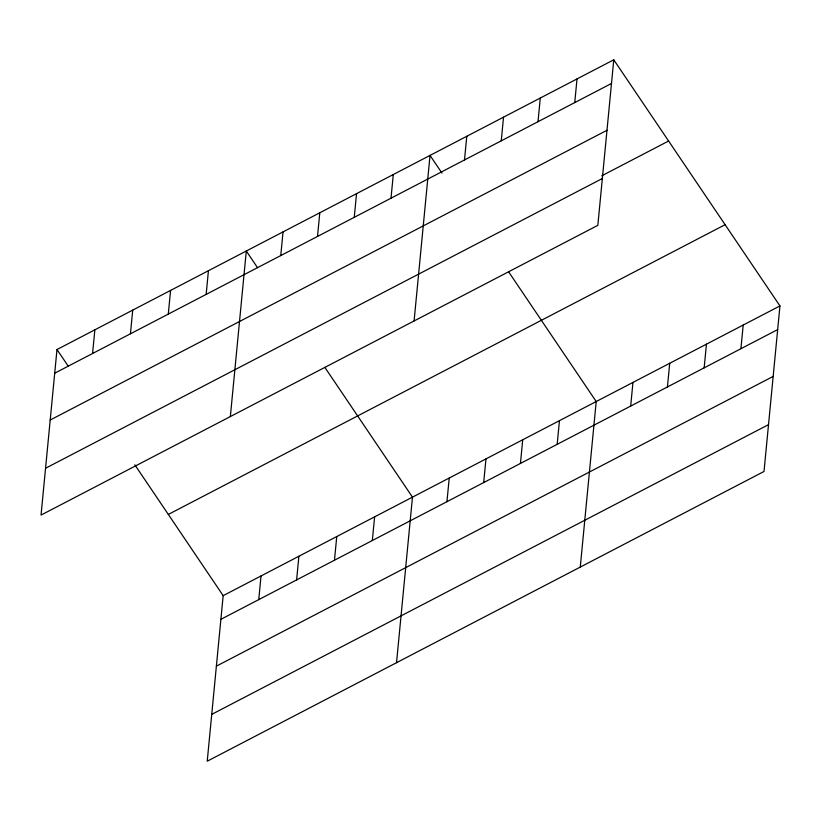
<?xml version="1.0" encoding="UTF-8"?>
<svg xmlns="http://www.w3.org/2000/svg" width="821" height="821" viewBox="0 0 821 821"><rect width="100%" height="100%" fill="white"/><g stroke="black" fill="none" stroke-linecap="round" stroke-linejoin="round"><path stroke-width="1.23" d="M56.988 349.53L41.05 515.075L597.832 225.344L613.769 59.8L56.988 349.53L68.235 366.197M92.568 353.502L94.856 329.837M130.436 333.798L132.715 310.133M168.295 314.094L170.573 290.429M206.153 294.4L208.431 270.725M230.352 416.565L246.3 251.021L257.548 267.687M134.849 464.85L223.168 595.656L207.231 761.2L764.012 471.47L779.95 305.925L613.769 59.8M280.761 255.567L283.04 231.902M258.748 599.628L261.027 575.952M317.511 236.448L319.79 212.783M296.607 579.924L298.895 556.248M354.262 217.329L356.54 193.653M334.475 560.22L336.754 536.554M391.012 198.2L393.29 174.534M372.334 540.516L374.612 516.85M414.092 320.96L430.03 155.415L441.985 173.118M396.533 662.691L412.47 497.146L324.849 367.367M464.501 159.962L466.78 136.286M446.942 501.693L449.22 478.027M501.251 140.832L503.53 117.167M483.692 482.574L485.97 458.898M538.001 121.713L540.28 98.048M520.442 463.444L522.72 439.779M574.741 102.594L577.019 78.919M557.182 444.325L559.46 420.66M580.273 567.075L596.21 401.531L508.589 271.761M630.682 406.077L632.96 382.412M667.432 386.958L669.71 363.293M704.172 367.839L706.45 344.163M740.922 348.709L743.2 325.044M54.709 373.206L611.491 83.465M50.204 420.024L606.986 130.282M601.793 175.786L668.612 141.017M45.555 468.257L602.337 178.526M168.326 514.439L725.107 224.697M223.168 595.656L779.95 305.925M220.89 619.321L777.672 329.59M216.385 666.149L773.166 376.408M211.736 714.383L768.518 424.642"/></g></svg>
